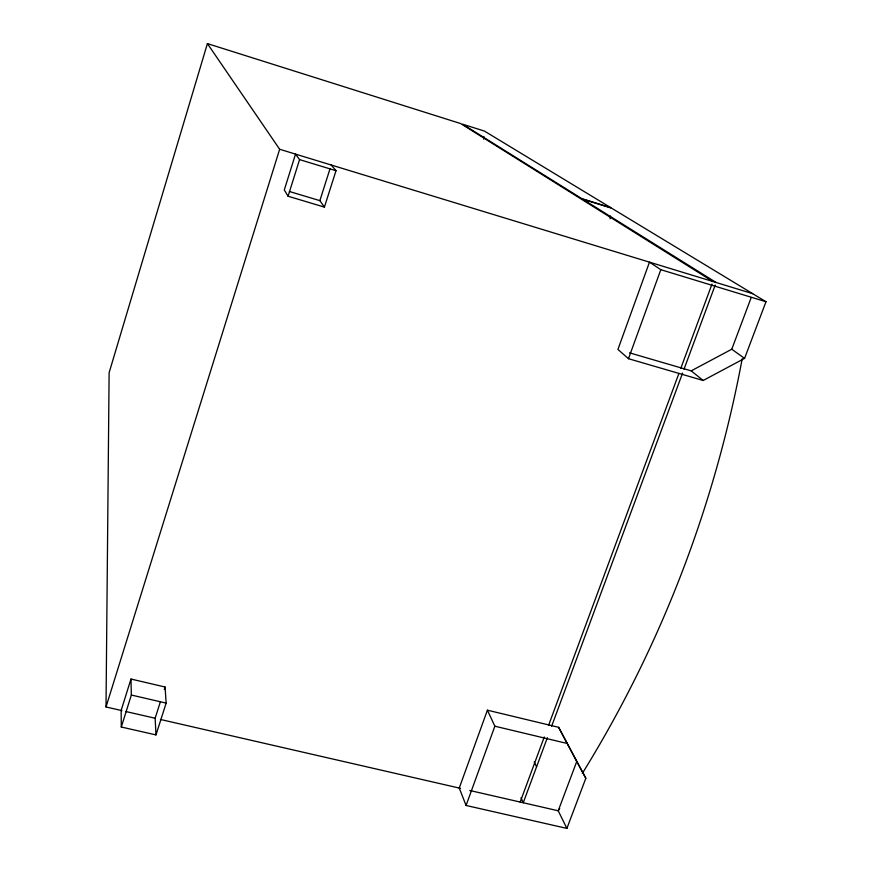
<?xml version="1.0" encoding="UTF-8"?>
<svg xmlns="http://www.w3.org/2000/svg" width="872" height="872" viewBox="0 0 872 872"><rect width="100%" height="100%" fill="white"/><g stroke="black" fill="none" stroke-linecap="round" stroke-linejoin="round"><path stroke-width="1.31" d="M121.949 710.626L106.013 706.963L109.12 372.704L207.405 43.6L460.623 123.552L712.947 281.536M610.128 218.709L610.498 216.071M106.013 706.963L279.65 149.265L207.405 43.6M130.985 679.037L121.143 710.44L121.295 727.019L155.99 734.911L166.138 703.105L165.081 687.016L130.985 679.037L131.345 695.038L121.295 727.019M288.065 196.222L299.565 159.609L295.532 154.115L284.294 189.965L288.065 196.222L324.406 207.111L336.014 170.705L331.218 165.004M155.99 734.911L155.14 718.245L160.306 702.004M164.285 689.512L165.081 687.016M324.406 207.111L319.871 200.647L329.998 168.819M487.404 710.179L459.25 788.059L466.073 805.466L566.887 828.4L585.831 778.249L558.614 727.303L487.404 710.179L494.86 726.202L466.073 805.466M628.472 358.697L660.812 269.688L649.477 262.156L617.921 349.432L628.472 358.697L703.159 380.475L744.568 358.403L765.987 301.734L611.61 208.179L582.703 199.187L716.163 282.517M520.17 802.055L544.27 736.982M548.521 725.504L678.928 373.39M680.814 368.289L711.999 284.087M547.365 737.723L523.255 802.752L521.009 797.836M551.627 726.256L682.591 373.053M684.008 369.227L715.214 285.068M558.614 727.303L576.752 761.485L558.222 810.786L566.887 828.4M629.497 352.822L691.202 370.862L731.772 349.225L751.239 297.45M125.928 711.541L155.14 718.245M160.437 719.465L460.438 788.332M469.801 790.49L558.222 810.786A1605.472 1384.06 30.1 0 0 559.715 808.551M131.345 695.038L166.138 703.105M494.86 726.202L567.399 743.522M289.384 191.491L319.871 200.647M279.65 149.265L752.667 293.657M299.565 159.609L336.014 170.705M660.812 269.688L765.987 301.734M731.772 349.225L744.568 358.403M691.202 370.862L703.159 380.475M576.752 761.485L585.831 778.249M534.198 761.91L536.596 766.804M742.192 358.784A1605.472 1384.06 30.1 0 1 582.322 773.42M483.906 136.457A832.956 762.542 34.3 0 1 483.633 139.139M610.683 207.612L581.831 198.642L462.552 124.162L484.418 131.073L610.683 207.612"/></g></svg>
